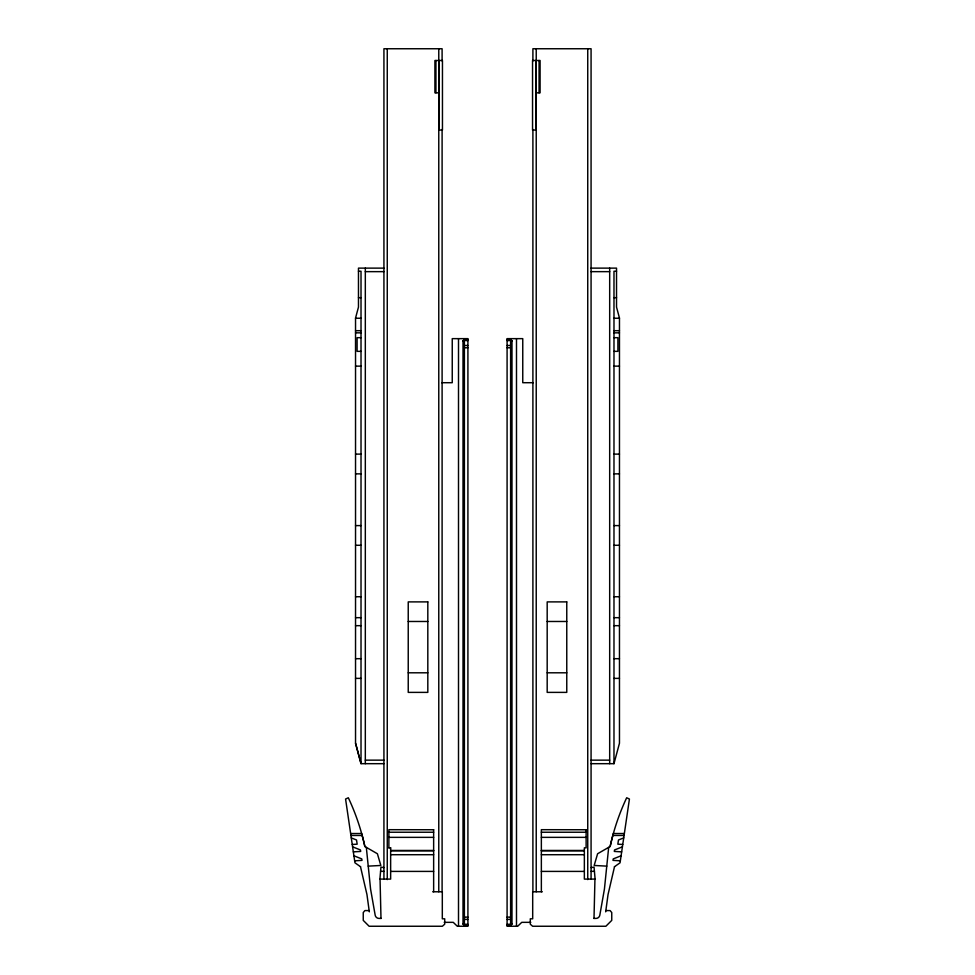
<?xml version="1.0" encoding="UTF-8"?>
<svg xmlns="http://www.w3.org/2000/svg" width="975" height="975" viewBox="0 0 975 975"><rect width="100%" height="100%" fill="white"/><g stroke="black" fill="none" stroke-linecap="round" stroke-linejoin="round"><path stroke-width="1.46" d="M608.68 847.348L604.427 889.078L599.82 915.184A3.912 3.912 0 0 1 595.957 918.413L593.824 918.413M606.779 866.129L594.177 865.471L597.602 853.747L610.143 846.507A227.212 227.212 0 0 1 626.681 797.757L629.423 799.049L620.063 862.79L614.445 866.738M605.682 911.832L608.047 894.526L614.506 866.702M591.069 763.681L613.982 763.681L619.466 743.206L619.466 318.069L616.529 307.113L616.529 268.125L591.069 268.125M623.72 837.891L618.467 839.975L617.845 844.179L622.745 844.472M622.403 846.848L614.518 849.968L614.311 851.431L621.66 851.858M621.087 855.794L613.202 858.914L612.995 860.377L620.344 860.815M591.069 867.579L594.055 867.141L594.982 877.707L594.007 918.413M352.255 844.472L357.155 844.179L356.533 839.975L351.28 837.891M353.34 851.858L360.689 851.431L360.482 849.968L352.597 846.848M354.656 860.815L362.005 860.377L361.798 858.914L353.913 855.794M438.921 92.82L434.911 92.82L434.911 60.499L442.455 60.499L442.455 130.041L438.921 130.041L438.921 60.499M536.079 92.82L540.089 92.82L540.089 60.499L532.545 60.499L532.545 130.041L536.079 130.041L536.079 60.499M383.931 268.125L358.471 268.125L358.471 307.113L355.534 318.069L355.534 743.206L360.067 760.147M358.471 271.233L361.018 271.233L361.018 763.681L383.931 763.681M616.529 271.233L613.982 271.233L613.982 763.681M365.32 271.647L383.931 271.647M591.069 271.647L609.68 271.647M358.471 297.68L361.018 297.68M613.982 297.68L616.529 297.68M355.534 318.24L361.018 318.24M613.982 318.24L619.466 318.24M355.534 330.696L361.018 330.696M613.982 330.696L619.466 330.696M355.534 332.841L361.018 332.841M613.982 332.841L619.466 332.841M361.018 337.679L357.094 337.679L357.094 351.353L361.018 351.353M613.982 337.679L617.906 337.679L617.906 351.353L613.982 351.353M464.393 339.288L467.915 339.288M507.085 339.288L510.607 339.288M467.915 340.592L463.015 340.592L463.015 924.288L467.915 924.288M507.085 340.592L511.985 340.592L511.985 924.288L507.085 924.288M464.393 345.491L467.915 345.491M507.085 345.491L510.607 345.491M464.393 347.77L467.915 347.77M507.085 347.77L510.607 347.77M355.534 366.137L361.018 366.137M613.982 366.137L619.466 366.137M441.76 382.712L452.242 382.712L452.242 338.642L467.915 338.642L467.915 926.25L457.299 926.25L453.253 922.338L444.234 922.338M533.24 382.712L522.758 382.712L522.758 338.642L507.085 338.642L507.085 926.25L517.701 926.25L521.747 922.338L530.766 922.338M355.534 454.118L361.018 454.118M613.982 454.118L619.466 454.118M355.534 473.862L361.018 473.862M613.982 473.862L619.466 473.862M355.534 525.598L361.018 525.598M613.982 525.598L619.466 525.598M355.534 545.281L361.018 545.281M613.982 545.281L619.466 545.281M355.534 596.737L361.018 596.737M613.982 596.737L619.466 596.737M355.534 617.675L361.018 617.675M613.982 617.675L619.466 617.675M408.232 621.477L427.818 621.477M547.182 621.477L566.768 621.477M355.534 625.67L361.018 625.67M613.982 625.67L619.466 625.67M355.534 658.686L361.018 658.686M613.982 658.686L619.466 658.686M408.232 672.799L427.818 672.799M547.182 672.799L566.768 672.799M355.534 678.381L361.018 678.381M613.982 678.381L619.466 678.381M365.32 760.147L383.931 760.147M591.069 760.147L609.68 760.147M433.643 829.749L388.879 829.688L388.879 847.897M586.121 829.749L541.357 829.688L541.357 891.772M388.879 832.236L433.643 832.236M541.357 832.236L586.121 832.236M350.647 833.527L361.64 833.527L362.176 835.477L350.927 835.465M624.353 833.527L613.36 833.527L612.836 835.441L624.073 835.465M388.879 837.354L433.643 837.354M541.357 837.354L586.121 837.354M388.879 847.799L390.646 847.897M390.646 850.456L433.643 850.456M541.357 850.456L584.354 850.456M390.646 850.797L433.643 850.797M541.357 850.797L584.354 850.797M390.646 854.709L433.643 854.709M541.357 854.709L584.354 854.709M380.579 871.333L383.931 871.333M390.646 871.406L433.643 871.406M541.357 871.406L584.354 871.406M591.069 871.333L594.421 871.333M380.018 879.097L390.646 879.097L390.646 847.799M594.982 879.097L584.354 879.097L584.354 847.799L586.121 847.897L586.121 829.688M432.717 891.772L442.309 891.772L442.309 918.803L444.71 918.803L444.71 924.19L442.37 926.25L369.123 926.25L363.248 920.376L363.248 912.539L364.894 910.577L369.147 910.577M542.283 891.772L532.691 891.772L532.691 918.803L530.29 918.803L530.29 924.19L532.63 926.25L605.877 926.25L611.752 920.376L611.752 912.539L610.106 910.577L605.853 910.577M464.393 917.122L467.915 917.122M507.085 917.122L510.607 917.122M381.176 918.413L379.043 918.413A3.912 3.912 0 0 1 375.18 915.184L370.573 889.078L366.32 847.348M464.393 919.401L467.915 919.401M507.085 919.401L510.607 919.401M464.393 925.604L467.915 925.604M507.085 925.604L510.607 925.604M383.931 867.579L380.945 867.141L380.018 877.707L380.993 918.413M360.555 866.738L354.937 862.79L345.577 799.049L348.319 797.757A227.212 227.212 0 0 1 364.857 846.507L377.398 853.747L380.823 865.471L368.221 866.129M355.534 743.206L361.018 763.62L360.323 761.085M360.494 866.702L366.953 894.526L369.318 911.832M609.68 268.125L609.68 763.681M591.069 879.097L591.069 48.75L532.898 48.75L532.898 60.938M587.742 48.75L587.742 879.608M539.065 60.499L539.065 92.82M536.226 48.75L536.226 891.772M532.898 129.468L532.898 891.772M516.494 338.642L516.494 926.25M510.607 338.642L510.607 340.592M510.607 923.203L510.607 926.25M464.393 338.642L464.393 340.592M464.393 923.203L464.393 926.25M458.506 338.642L458.506 926.25M442.102 60.938L442.102 48.75L383.931 48.75L383.931 879.097M442.102 129.468L442.102 891.772M438.774 48.75L438.774 891.772M435.935 60.499L435.935 92.82M433.643 829.688L433.643 891.772M387.258 48.75L387.258 879.608M365.32 268.125L365.32 763.681M610.143 846.507A273.024 248.796 8.4 0 1 612.653 836.111M511.985 340.933A12.127 5.887 90 0 0 510.607 341.969L510.607 922.923A12.127 5.887 -90 0 0 511.985 923.959M362.347 836.111A273.024 248.796 -8.4 0 1 364.857 846.507M463.015 923.959A12.127 5.887 -90 0 0 464.393 922.923L464.393 341.969A12.127 5.887 90 0 0 463.015 340.933M427.818 601.892L408.232 601.892L408.232 692.384L427.818 692.384L427.818 601.892M566.768 601.892L547.182 601.892L547.182 692.384L566.768 692.384L566.768 601.892"/></g></svg>
